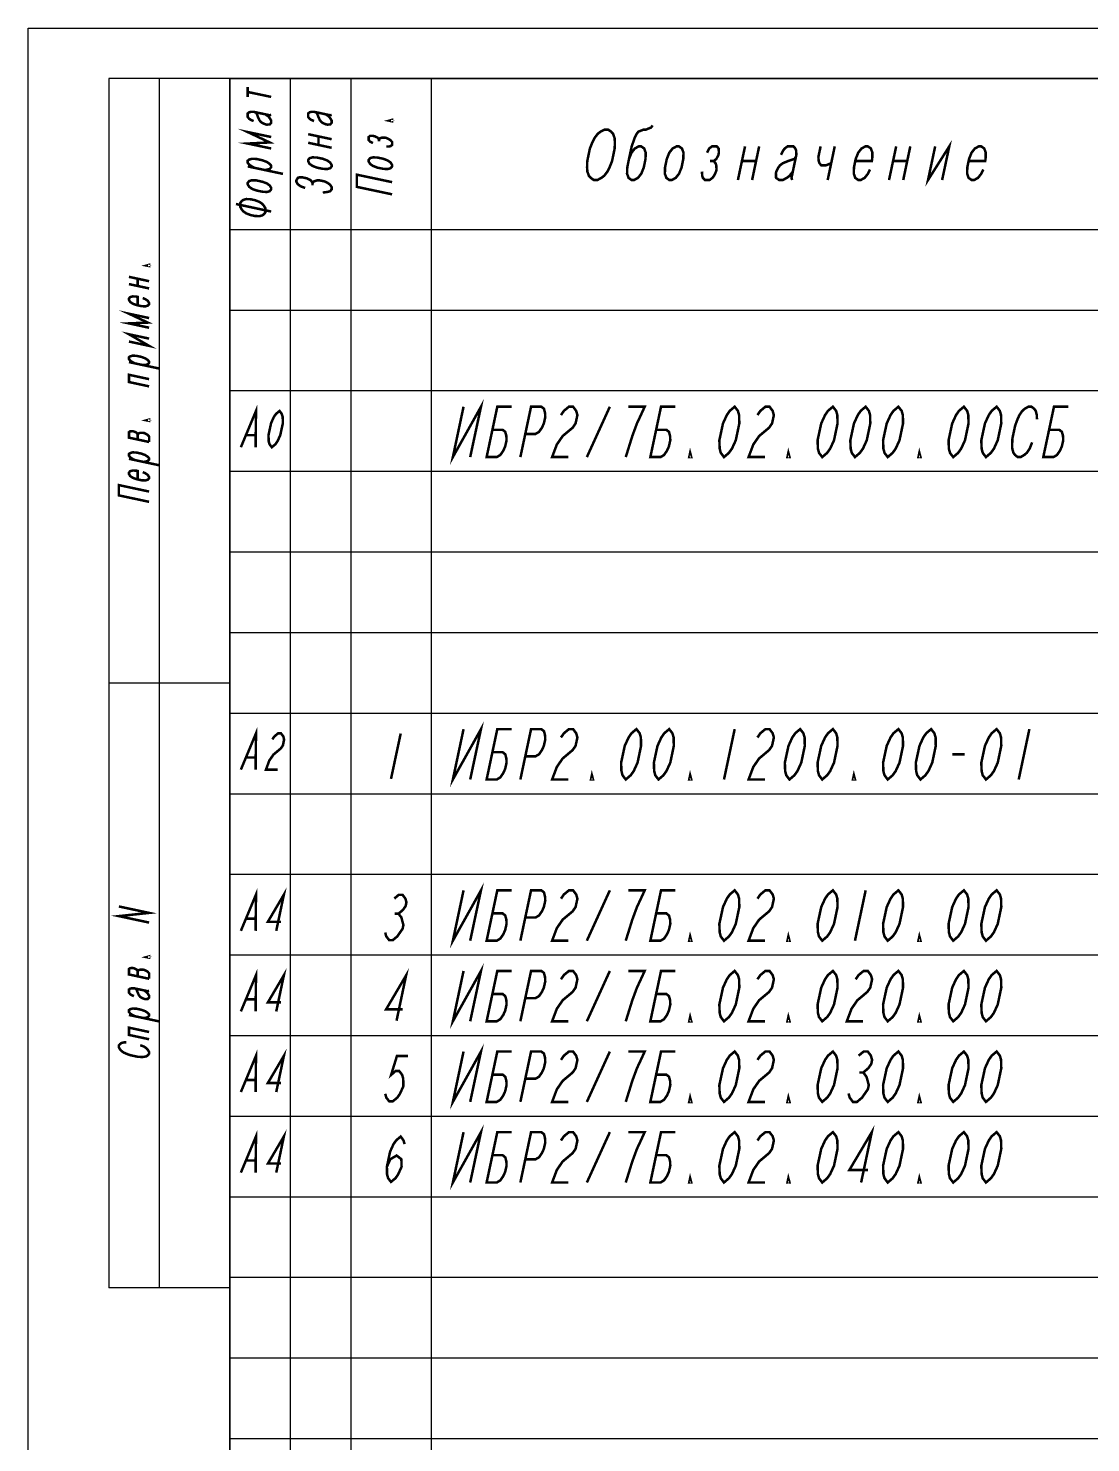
# Model space of a CAD drawing. Header units: millimetres. Extents: x 0 to 210, y 0 to 297.
# Drawn here: x 0 to 105.4, y 156.6 to 297 of the extents above; entities that cross this region are included whole.
import ezdxf

# ---------------------------------------------------------------- set-up
doc = ezdxf.new("R2010")
doc.units = ezdxf.units.MM
doc.header["$LTSCALE"] = 19.36
doc.layers.get('0').update_dxf_attribs({"linetype": 'CONTINUOUS'})

msp = doc.modelspace()

# ---------------------------------------------------------------- linework, layer by layer
at = {"color": 7, "linetype": 'Continuous'}
for p, q in [((0, 0), (0, 297)), ((0, 297), (210, 297)), ((20, 292), (8, 292)), ((8, 292), (8, 172)), ((13, 292), (13, 172)), ((20, 292), (20, 172)), ((205, 292), (20, 292)), ((20, 292), (20, 53)), ((20, 5), (20, 292)), ((20, 292), (205, 292)), ((26, 292), (26, 53)), ((32, 292), (32, 53)), ((40, 292), (40, 53)), ((205, 277), (20, 277)), ((20, 277), (20, 45)), ((205, 277), (20, 277)), ((26, 277), (26, 45)), ((32, 277), (32, 45)), ((40, 277), (40, 45)), ((205, 269), (20, 269)), ((205, 269), (20, 269)), ((205, 261), (20, 261)), ((205, 261), (20, 261)), ((205, 253), (20, 253)), ((205, 253), (20, 253)), ((205, 245), (20, 245)), ((205, 245), (20, 245)), ((205, 237), (20, 237)), ((205, 237), (20, 237)), ((20, 232), (8, 232)), ((205, 229), (20, 229)), ((205, 229), (20, 229)), ((205, 221), (20, 221)), ((205, 221), (20, 221)), ((205, 213), (20, 213)), ((205, 213), (20, 213)), ((205, 205), (20, 205)), ((205, 205), (20, 205)), ((205, 197), (20, 197)), ((205, 197), (20, 197)), ((205, 189), (20, 189)), ((205, 189), (20, 189)), ((205, 181), (20, 181)), ((205, 181), (20, 181)), ((205, 173), (20, 173)), ((205, 173), (20, 173)), ((20, 172), (8, 172)), ((205, 165), (20, 165)), ((205, 165), (20, 165)), ((205, 157), (20, 157)), ((205, 157), (20, 157))]:
    msp.add_line(p, q, dxfattribs=at)
at = {"color": 2, "linetype": 'Continuous', "const_width": 0.25}
for points in [[(21.78, 290.19), (21.78, 291.18)], [(21.78, 290.68), (24.11, 290.19)], [(22.36, 287.79), (22.07, 287.92), (21.92, 288.02), (21.78, 288.2), (21.78, 288.55), (21.92, 288.66), (22.07, 288.7), (22.36, 288.71), (23.96, 288.37), (24.11, 288.41)], [(22.5, 288.68), (22.65, 288.58), (22.8, 288.19), (22.94, 287.88), (23.09, 287.7), (23.23, 287.6), (23.53, 287.47), (23.67, 287.44), (23.96, 287.45), (24.11, 287.63), (24.11, 287.84), (23.96, 288.09), (23.82, 288.26), (23.53, 288.46)], [(28.36, 287.79), (28.07, 287.92), (27.92, 288.02), (27.78, 288.2), (27.78, 288.55), (27.92, 288.66), (28.07, 288.7), (28.36, 288.71), (29.96, 288.37), (30.11, 288.41)], [(28.5, 288.68), (28.65, 288.58), (28.8, 288.19), (28.94, 287.88), (29.09, 287.7), (29.23, 287.6), (29.53, 287.47), (29.67, 287.44), (29.96, 287.45), (30.11, 287.63), (30.11, 287.84), (29.96, 288.09), (29.82, 288.26), (29.53, 288.46)], [(36.11, 287.91), (36.11, 287.77), (35.82, 287.83), (36.11, 287.91)], [(24.11, 285.07), (21.78, 285.56), (23.96, 285.67), (21.78, 286.7), (24.11, 286.21)], [(27.78, 286.49), (30.11, 285.99)], [(28.8, 285.42), (28.8, 286.27)], [(34.21, 285.61), (33.92, 285.75), (33.78, 285.92), (33.78, 286.2), (33.92, 286.32), (34.21, 286.32), (34.36, 286.29), (34.65, 286.16), (34.8, 285.99), (34.8, 285.77)], [(55.74, 285.07), (55.48, 283.82), (55.46, 283.19), (55.49, 282.78), (55.64, 282.36), (55.83, 282.15), (56.13, 281.94), (56.48, 281.94), (56.88, 282.15), (57.16, 282.36), (57.48, 282.78), (57.69, 283.19), (57.94, 283.82), (58.2, 285.07), (58.22, 285.69), (58.19, 286.11), (58.04, 286.53), (57.85, 286.74), (57.55, 286.94), (57.2, 286.94), (56.8, 286.74), (56.52, 286.53), (56.2, 286.11), (55.99, 285.69), (55.74, 285.07)], [(59.62, 284.03), (59.87, 284.65), (60.2, 285.07), (60.59, 285.28), (60.83, 285.28), (61.13, 285.07), (61.28, 284.65), (61.26, 284.03), (61.09, 283.19), (60.84, 282.57), (60.51, 282.15), (60.12, 281.94), (59.88, 281.94), (59.58, 282.15), (59.43, 282.57), (59.45, 283.19), (59.62, 284.03), (59.89, 285.28), (60.18, 286.11), (60.39, 286.53), (60.55, 286.74), (61.06, 286.94), (61.3, 286.94), (61.81, 287.15), (61.97, 287.36)], [(27.78, 285.64), (30.11, 285.14)], [(35.53, 285.26), (35.82, 285.27), (35.96, 285.31), (36.11, 285.42), (36.11, 285.71), (35.96, 285.88), (35.82, 285.98), (35.53, 286.12), (35.38, 286.15), (35.09, 286.14), (34.94, 286.1), (34.8, 285.99)], [(63.37, 284.03), (63.62, 284.65), (63.95, 285.07), (64.34, 285.28), (64.58, 285.28), (64.88, 285.07), (65.03, 284.65), (65.01, 284.03), (64.84, 283.19), (64.59, 282.57), (64.26, 282.15), (63.87, 281.94), (63.63, 281.94), (63.33, 282.15), (63.18, 282.57), (63.2, 283.19), (63.37, 284.03)], [(67.37, 284.65), (67.58, 285.07), (67.86, 285.28), (68.33, 285.28), (68.52, 285.07), (68.54, 284.65), (68.5, 284.44), (68.29, 284.03), (68.02, 283.82), (67.66, 283.82)], [(71.14, 285.28), (70.43, 281.94)], [(72.54, 285.28), (71.84, 281.94)], [(74.71, 284.44), (74.92, 284.86), (75.08, 285.07), (75.36, 285.28), (75.94, 285.28), (76.13, 285.07), (76.21, 284.86), (76.23, 284.44), (75.75, 282.15), (75.82, 281.94)], [(78.64, 285.28), (78.42, 284.24), (78.45, 283.82), (78.52, 283.61), (78.71, 283.4), (79.18, 283.4), (79.69, 283.61)], [(80.04, 285.28), (79.34, 281.94)], [(83.54, 282.99), (83.34, 282.57), (83.01, 282.15), (82.62, 281.94), (82.38, 281.94), (82.08, 282.15), (81.93, 282.57), (81.95, 283.19), (82.12, 284.03), (82.37, 284.65), (82.7, 285.07), (83.09, 285.28), (83.33, 285.28), (83.63, 285.07), (83.78, 284.65), (83.76, 284.03), (83.72, 283.82), (82.08, 283.82)], [(86.14, 285.28), (85.43, 281.94)], [(87.54, 285.28), (86.84, 281.94)], [(90.01, 285.28), (89.3, 281.94), (91.41, 285.28), (90.7, 281.94)], [(94.79, 282.99), (94.59, 282.57), (94.26, 282.15), (93.87, 281.94), (93.63, 281.94), (93.33, 282.15), (93.18, 282.57), (93.2, 283.19), (93.37, 284.03), (93.62, 284.65), (93.95, 285.07), (94.34, 285.28), (94.58, 285.28), (94.88, 285.07), (95.03, 284.65), (95.01, 284.03), (94.97, 283.82), (93.33, 283.82)], [(22.5, 283.13), (22.21, 283.27), (21.92, 283.47), (21.78, 283.65), (21.78, 283.86), (21.92, 283.97), (22.21, 284.05), (22.65, 284.03), (23.23, 283.9), (23.67, 283.74), (23.96, 283.54), (24.11, 283.36), (24.11, 283.22), (23.96, 283.04), (23.67, 282.96), (23.38, 282.95)], [(28.65, 283.17), (28.21, 283.34), (27.92, 283.54), (27.78, 283.79), (27.78, 283.93), (27.92, 284.11), (28.21, 284.19), (28.65, 284.17), (29.23, 284.05), (29.67, 283.88), (29.96, 283.68), (30.11, 283.43), (30.11, 283.29), (29.96, 283.11), (29.67, 283.03), (29.23, 283.05), (28.65, 283.17)], [(34.65, 283.17), (34.21, 283.34), (33.92, 283.54), (33.78, 283.79), (33.78, 283.93), (33.92, 284.11), (34.21, 284.19), (34.65, 284.17), (35.23, 284.05), (35.67, 283.88), (35.96, 283.68), (36.11, 283.43), (36.11, 283.29), (35.96, 283.11), (35.67, 283.03), (35.23, 283.05), (34.65, 283.17)], [(66.86, 282.78), (66.89, 282.36), (66.96, 282.15), (67.15, 281.94), (67.62, 281.94), (67.9, 282.15), (68.06, 282.36), (68.26, 282.78), (68.31, 282.99), (68.28, 283.4), (68.21, 283.61), (68.02, 283.82)], [(70.83, 283.82), (72.23, 283.82)], [(76.19, 284.24), (76.03, 284.03), (75.4, 283.82), (74.89, 283.61), (74.61, 283.4), (74.45, 283.19), (74.24, 282.78), (74.2, 282.57), (74.22, 282.15), (74.53, 281.94), (74.88, 281.94), (75.28, 282.15), (75.56, 282.36), (75.88, 282.78)], [(85.83, 283.82), (87.23, 283.82)], [(21.78, 283.29), (25.28, 282.55)], [(27.48, 281.15), (27.05, 281.31), (26.75, 281.52), (26.61, 281.76), (26.61, 281.9), (26.75, 282.16), (26.9, 282.2), (27.19, 282.21), (27.63, 282.11), (27.92, 281.98), (28.07, 281.88), (28.21, 281.63), (28.21, 281.42)], [(36.11, 280.52), (32.61, 281.26), (32.61, 282.47), (36.11, 281.73)], [(22.65, 280.9), (22.21, 281.06), (21.92, 281.27), (21.78, 281.51), (21.78, 281.65), (21.92, 281.84), (22.21, 281.92), (22.65, 281.9), (23.23, 281.77), (23.67, 281.61), (23.96, 281.4), (24.11, 281.16), (24.11, 281.02), (23.96, 280.83), (23.67, 280.75), (23.23, 280.78), (22.65, 280.9)], [(29.23, 280.7), (29.67, 280.75), (29.96, 280.83), (30.11, 281.02), (30.11, 281.23), (29.96, 281.47), (29.67, 281.68), (29.38, 281.81), (28.94, 281.9), (28.65, 281.9), (28.36, 281.81), (28.21, 281.63)], [(20.61, 279.56), (24.11, 278.81)], [(21.05, 279.68), (21.05, 279.25), (21.19, 279.01), (21.34, 278.83), (21.63, 278.63), (22.07, 278.46), (22.5, 278.37), (22.94, 278.35), (23.23, 278.43), (23.38, 278.54), (23.53, 278.72), (23.53, 279.15), (23.38, 279.39), (23.23, 279.57), (22.94, 279.77), (22.5, 279.94), (22.07, 280.03), (21.63, 280.05), (21.34, 279.97), (21.19, 279.86), (21.05, 279.68)], [(9.99, 272.33), (11.99, 271.9)], [(11.99, 273.52), (11.99, 273.4), (11.74, 273.45), (11.99, 273.52)], [(9.99, 271.61), (11.99, 271.18)], [(10.86, 271.42), (10.86, 272.14)], [(11.36, 270.23), (11.61, 270.12), (11.86, 269.95), (11.99, 269.74), (11.99, 269.62), (11.86, 269.47), (11.61, 269.4), (11.24, 269.42), (10.74, 269.53), (10.36, 269.67), (10.11, 269.84), (9.99, 270.05), (9.99, 270.17), (10.11, 270.32), (10.36, 270.39), (10.74, 270.37), (10.86, 270.34), (10.86, 269.5)], [(11.99, 267.28), (9.99, 267.71), (11.86, 267.79), (9.99, 268.67), (11.99, 268.24)], [(9.99, 265.91), (11.99, 265.48), (9.99, 266.63), (11.99, 266.2)], [(10.61, 263.73), (10.36, 263.85), (10.11, 264.02), (9.99, 264.17), (9.99, 264.35), (10.11, 264.44), (10.36, 264.51), (10.74, 264.49), (11.24, 264.38), (11.61, 264.24), (11.86, 264.07), (11.99, 263.92), (11.99, 263.8), (11.86, 263.65), (11.61, 263.58), (11.36, 263.57)], [(9.99, 263.87), (12.99, 263.23)], [(11.99, 261.46), (9.99, 261.89), (9.99, 262.61), (11.99, 262.18)], [(43.2, 259.44), (42.14, 254.44), (44.93, 259.44), (43.86, 254.44)], [(21.1, 255.42), (22.6, 259.02), (22.56, 255.42)], [(24.17, 255.42), (23.94, 255.72), (23.86, 256.02), (23.84, 256.62), (24.1, 257.82), (24.37, 258.42), (24.58, 258.72), (24.94, 259.02), (25.16, 258.72), (25.25, 258.42), (25.27, 257.82), (25.01, 256.62), (24.74, 256.02), (24.53, 255.72), (24.17, 255.42)], [(46.06, 257.15), (47.08, 257.15), (47.34, 256.94), (47.45, 256.53), (47.47, 256.11), (47.33, 255.49), (47.14, 255.07), (46.85, 254.65), (46.5, 254.44), (45.49, 254.44), (46.55, 259.44), (47.97, 259.44)], [(49.33, 256.74), (50.34, 256.74), (50.69, 256.94), (50.98, 257.36), (51.17, 257.78), (51.31, 258.4), (51.29, 258.82), (51.18, 259.24), (50.92, 259.44), (49.9, 259.44), (48.84, 254.44)], [(52.87, 258.61), (53.16, 259.03), (53.66, 259.44), (54.07, 259.44), (54.38, 259.03), (54.5, 258.61), (54.32, 257.78), (54.03, 257.36), (53.53, 256.94), (53.04, 256.53), (52.46, 255.69), (51.99, 254.44), (53.61, 254.44)], [(55.44, 254.44), (57.72, 259.44)], [(59.3, 254.44), (59.95, 256.53), (60.41, 257.78), (60.8, 258.61), (61.18, 259.44), (59.55, 259.44)], [(62.31, 257.15), (63.33, 257.15), (63.59, 256.94), (63.7, 256.53), (63.72, 256.11), (63.58, 255.49), (63.39, 255.07), (63.1, 254.65), (62.75, 254.44), (61.74, 254.44), (62.8, 259.44), (64.22, 259.44)], [(69.05, 254.44), (68.73, 254.86), (68.62, 255.28), (68.59, 256.11), (68.95, 257.78), (69.33, 258.61), (69.62, 259.03), (70.11, 259.44), (70.43, 259.03), (70.55, 258.61), (70.57, 257.78), (70.22, 256.11), (69.84, 255.28), (69.54, 254.86), (69.05, 254.44)], [(72.37, 258.61), (72.66, 259.03), (73.16, 259.44), (73.57, 259.44), (73.88, 259.03), (74, 258.61), (73.82, 257.78), (73.53, 257.36), (73.03, 256.94), (72.54, 256.53), (71.96, 255.69), (71.49, 254.44), (73.11, 254.44)], [(78.8, 254.44), (78.48, 254.86), (78.37, 255.28), (78.34, 256.11), (78.7, 257.78), (79.08, 258.61), (79.37, 259.03), (79.86, 259.44), (80.18, 259.03), (80.3, 258.61), (80.32, 257.78), (79.97, 256.11), (79.59, 255.28), (79.29, 254.86), (78.8, 254.44)], [(82.05, 254.44), (81.73, 254.86), (81.62, 255.28), (81.59, 256.11), (81.95, 257.78), (82.33, 258.61), (82.62, 259.03), (83.11, 259.44), (83.43, 259.03), (83.55, 258.61), (83.57, 257.78), (83.22, 256.11), (82.84, 255.28), (82.54, 254.86), (82.05, 254.44)], [(85.3, 254.44), (84.98, 254.86), (84.87, 255.28), (84.84, 256.11), (85.2, 257.78), (85.58, 258.61), (85.87, 259.03), (86.36, 259.44), (86.68, 259.03), (86.8, 258.61), (86.82, 257.78), (86.47, 256.11), (86.09, 255.28), (85.79, 254.86), (85.3, 254.44)], [(91.8, 254.44), (91.48, 254.86), (91.37, 255.28), (91.34, 256.11), (91.7, 257.78), (92.08, 258.61), (92.37, 259.03), (92.86, 259.44), (93.18, 259.03), (93.3, 258.61), (93.32, 257.78), (92.97, 256.11), (92.59, 255.28), (92.29, 254.86), (91.8, 254.44)], [(95.05, 254.44), (94.73, 254.86), (94.62, 255.28), (94.59, 256.11), (94.95, 257.78), (95.33, 258.61), (95.62, 259.03), (96.11, 259.44), (96.43, 259.03), (96.55, 258.61), (96.57, 257.78), (96.22, 256.11), (95.84, 255.28), (95.54, 254.86), (95.05, 254.44)], [(100.11, 258.19), (100.1, 258.61), (99.99, 259.03), (99.83, 259.24), (99.57, 259.44), (99.26, 259.44), (98.91, 259.24), (98.66, 259.03), (98.37, 258.61), (98.18, 258.19), (97.95, 257.57), (97.68, 256.32), (97.65, 255.69), (97.66, 255.28), (97.78, 254.86), (97.94, 254.65), (98.2, 254.44), (98.5, 254.44), (98.85, 254.65), (99.1, 254.86), (99.39, 255.28), (99.63, 255.9)], [(101.31, 257.15), (102.33, 257.15), (102.59, 256.94), (102.7, 256.53), (102.72, 256.11), (102.58, 255.49), (102.39, 255.07), (102.1, 254.65), (101.75, 254.44), (100.74, 254.44), (101.8, 259.44), (103.22, 259.44)], [(11.99, 255.94), (9.99, 256.37), (9.99, 256.91), (10.11, 257), (10.36, 257.01), (10.49, 256.98), (10.74, 256.87), (10.86, 256.72), (10.86, 256.18)], [(11.99, 255.94), (11.99, 256.48), (11.86, 256.63), (11.74, 256.71), (11.49, 256.83), (11.36, 256.85), (11.11, 256.85), (10.99, 256.81), (10.86, 256.72)], [(11.99, 258.16), (11.99, 258.04), (11.74, 258.09), (11.99, 258.16)], [(21.65, 256.62), (22.52, 256.62)], [(10.61, 254.13), (10.36, 254.25), (10.11, 254.42), (9.99, 254.57), (9.99, 254.75), (10.11, 254.84), (10.36, 254.91), (10.74, 254.89), (11.24, 254.78), (11.61, 254.64), (11.86, 254.47), (11.99, 254.32), (11.99, 254.2), (11.86, 254.05), (11.61, 253.98), (11.36, 253.97)], [(9.99, 254.27), (12.99, 253.63)], [(65.8, 254.44), (65.6, 254.44), (65.69, 254.86), (65.8, 254.44)], [(75.55, 254.44), (75.35, 254.44), (75.44, 254.86), (75.55, 254.44)], [(88.55, 254.44), (88.35, 254.44), (88.44, 254.86), (88.55, 254.44)], [(11.36, 252.95), (11.61, 252.84), (11.86, 252.67), (11.99, 252.46), (11.99, 252.34), (11.86, 252.19), (11.61, 252.12), (11.24, 252.14), (10.74, 252.25), (10.36, 252.39), (10.11, 252.56), (9.99, 252.77), (9.99, 252.89), (10.11, 253.04), (10.36, 253.11), (10.74, 253.09), (10.86, 253.06), (10.86, 252.22)], [(11.99, 250), (8.99, 250.64), (8.99, 251.66), (11.99, 251.02)], [(21.1, 223.42), (22.6, 227.02), (22.56, 223.42)], [(43.2, 227.44), (42.14, 222.44), (44.93, 227.44), (43.86, 222.44)], [(46.06, 225.15), (47.08, 225.15), (47.34, 224.94), (47.45, 224.53), (47.47, 224.11), (47.33, 223.49), (47.14, 223.07), (46.85, 222.65), (46.5, 222.44), (45.49, 222.44), (46.55, 227.44), (47.97, 227.44)], [(49.33, 224.74), (50.34, 224.74), (50.69, 224.94), (50.98, 225.36), (51.17, 225.78), (51.31, 226.4), (51.29, 226.82), (51.18, 227.24), (50.92, 227.44), (49.9, 227.44), (48.84, 222.44)], [(52.87, 226.61), (53.16, 227.03), (53.66, 227.44), (54.07, 227.44), (54.38, 227.03), (54.5, 226.61), (54.32, 225.78), (54.03, 225.36), (53.53, 224.94), (53.04, 224.53), (52.46, 223.69), (51.99, 222.44), (53.61, 222.44)], [(59.3, 222.44), (58.98, 222.86), (58.87, 223.28), (58.84, 224.11), (59.2, 225.78), (59.58, 226.61), (59.87, 227.03), (60.36, 227.44), (60.68, 227.03), (60.8, 226.61), (60.82, 225.78), (60.47, 224.11), (60.09, 223.28), (59.79, 222.86), (59.3, 222.44)], [(62.55, 222.44), (62.23, 222.86), (62.12, 223.28), (62.09, 224.11), (62.45, 225.78), (62.83, 226.61), (63.12, 227.03), (63.61, 227.44), (63.93, 227.03), (64.05, 226.61), (64.07, 225.78), (63.72, 224.11), (63.34, 223.28), (63.04, 222.86), (62.55, 222.44)], [(70.11, 227.44), (69.05, 222.44)], [(72.37, 226.61), (72.66, 227.03), (73.16, 227.44), (73.57, 227.44), (73.88, 227.03), (74, 226.61), (73.82, 225.78), (73.53, 225.36), (73.03, 224.94), (72.54, 224.53), (71.96, 223.69), (71.49, 222.44), (73.11, 222.44)], [(75.55, 222.44), (75.23, 222.86), (75.12, 223.28), (75.09, 224.11), (75.45, 225.78), (75.83, 226.61), (76.12, 227.03), (76.61, 227.44), (76.93, 227.03), (77.05, 226.61), (77.07, 225.78), (76.72, 224.11), (76.34, 223.28), (76.04, 222.86), (75.55, 222.44)], [(78.8, 222.44), (78.48, 222.86), (78.37, 223.28), (78.34, 224.11), (78.7, 225.78), (79.08, 226.61), (79.37, 227.03), (79.86, 227.44), (80.18, 227.03), (80.3, 226.61), (80.32, 225.78), (79.97, 224.11), (79.59, 223.28), (79.29, 222.86), (78.8, 222.44)], [(85.3, 222.44), (84.98, 222.86), (84.87, 223.28), (84.84, 224.11), (85.2, 225.78), (85.58, 226.61), (85.87, 227.03), (86.36, 227.44), (86.68, 227.03), (86.8, 226.61), (86.82, 225.78), (86.47, 224.11), (86.09, 223.28), (85.79, 222.86), (85.3, 222.44)], [(88.55, 222.44), (88.23, 222.86), (88.12, 223.28), (88.09, 224.11), (88.45, 225.78), (88.83, 226.61), (89.12, 227.03), (89.61, 227.44), (89.93, 227.03), (90.05, 226.61), (90.07, 225.78), (89.72, 224.11), (89.34, 223.28), (89.04, 222.86), (88.55, 222.44)], [(95.05, 222.44), (94.73, 222.86), (94.62, 223.28), (94.59, 224.11), (94.95, 225.78), (95.33, 226.61), (95.62, 227.03), (96.11, 227.44), (96.43, 227.03), (96.55, 226.61), (96.57, 225.78), (96.22, 224.11), (95.84, 223.28), (95.54, 222.86), (95.05, 222.44)], [(99.36, 227.44), (98.3, 222.44)], [(24.22, 226.42), (24.43, 226.72), (24.79, 227.02), (25.08, 227.02), (25.31, 226.72), (25.39, 226.42), (25.27, 225.82), (25.06, 225.52), (24.7, 225.22), (24.34, 224.92), (23.92, 224.32), (23.59, 223.42), (24.75, 223.42)], [(36.96, 227), (36, 222.5)], [(21.65, 224.62), (22.52, 224.62)], [(91.72, 224.94), (92.94, 224.94)], [(56.05, 222.44), (55.85, 222.44), (55.94, 222.86), (56.05, 222.44)], [(65.8, 222.44), (65.6, 222.44), (65.69, 222.86), (65.8, 222.44)], [(82.05, 222.44), (81.85, 222.44), (81.94, 222.86), (82.05, 222.44)], [(43.2, 211.44), (42.14, 206.44), (44.93, 211.44), (43.86, 206.44)], [(21.1, 207.42), (22.6, 211.02), (22.56, 207.42)], [(24.61, 207.42), (25.37, 211.02), (23.78, 208.32), (25.09, 208.32)], [(36.33, 210.62), (36.77, 211), (37.14, 211), (37.43, 210.62), (37.53, 210.25), (37.45, 209.87), (37.19, 209.5), (36.74, 209.12), (37.03, 208.75), (37.13, 208.37), (37.23, 208), (37.15, 207.62), (36.89, 207.25), (36.63, 206.87), (36.18, 206.5), (35.82, 206.5), (35.53, 206.87), (35.43, 207.25)], [(46.06, 209.15), (47.08, 209.15), (47.34, 208.94), (47.45, 208.53), (47.47, 208.11), (47.33, 207.49), (47.14, 207.07), (46.85, 206.65), (46.5, 206.44), (45.49, 206.44), (46.55, 211.44), (47.97, 211.44)], [(49.33, 208.74), (50.34, 208.74), (50.69, 208.94), (50.98, 209.36), (51.17, 209.78), (51.31, 210.4), (51.29, 210.82), (51.18, 211.24), (50.92, 211.44), (49.9, 211.44), (48.84, 206.44)], [(52.87, 210.61), (53.16, 211.03), (53.66, 211.44), (54.07, 211.44), (54.38, 211.03), (54.5, 210.61), (54.32, 209.78), (54.03, 209.36), (53.53, 208.94), (53.04, 208.53), (52.46, 207.69), (51.99, 206.44), (53.61, 206.44)], [(55.44, 206.44), (57.72, 211.44)], [(59.3, 206.44), (59.95, 208.53), (60.41, 209.78), (60.8, 210.61), (61.18, 211.44), (59.55, 211.44)], [(62.31, 209.15), (63.33, 209.15), (63.59, 208.94), (63.7, 208.53), (63.72, 208.11), (63.58, 207.49), (63.39, 207.07), (63.1, 206.65), (62.75, 206.44), (61.74, 206.44), (62.8, 211.44), (64.22, 211.44)], [(69.05, 206.44), (68.73, 206.86), (68.62, 207.28), (68.59, 208.11), (68.95, 209.78), (69.33, 210.61), (69.62, 211.03), (70.11, 211.44), (70.43, 211.03), (70.55, 210.61), (70.57, 209.78), (70.22, 208.11), (69.84, 207.28), (69.54, 206.86), (69.05, 206.44)], [(72.37, 210.61), (72.66, 211.03), (73.16, 211.44), (73.57, 211.44), (73.88, 211.03), (74, 210.61), (73.82, 209.78), (73.53, 209.36), (73.03, 208.94), (72.54, 208.53), (71.96, 207.69), (71.49, 206.44), (73.11, 206.44)], [(78.8, 206.44), (78.48, 206.86), (78.37, 207.28), (78.34, 208.11), (78.7, 209.78), (79.08, 210.61), (79.37, 211.03), (79.86, 211.44), (80.18, 211.03), (80.3, 210.61), (80.32, 209.78), (79.97, 208.11), (79.59, 207.28), (79.29, 206.86), (78.8, 206.44)], [(83.11, 211.44), (82.05, 206.44)], [(85.3, 206.44), (84.98, 206.86), (84.87, 207.28), (84.84, 208.11), (85.2, 209.78), (85.58, 210.61), (85.87, 211.03), (86.36, 211.44), (86.68, 211.03), (86.8, 210.61), (86.82, 209.78), (86.47, 208.11), (86.09, 207.28), (85.79, 206.86), (85.3, 206.44)], [(91.8, 206.44), (91.48, 206.86), (91.37, 207.28), (91.34, 208.11), (91.7, 209.78), (92.08, 210.61), (92.37, 211.03), (92.86, 211.44), (93.18, 211.03), (93.3, 210.61), (93.32, 209.78), (92.97, 208.11), (92.59, 207.28), (92.29, 206.86), (91.8, 206.44)], [(95.05, 206.44), (94.73, 206.86), (94.62, 207.28), (94.59, 208.11), (94.95, 209.78), (95.33, 210.61), (95.62, 211.03), (96.11, 211.44), (96.43, 211.03), (96.55, 210.61), (96.57, 209.78), (96.22, 208.11), (95.84, 207.28), (95.54, 206.86), (95.05, 206.44)], [(11.99, 208.24), (8.99, 208.88), (11.99, 209.2), (8.99, 209.84)], [(36.38, 209.12), (36.74, 209.12)], [(21.65, 208.62), (22.52, 208.62)], [(65.8, 206.44), (65.6, 206.44), (65.69, 206.86), (65.8, 206.44)], [(75.55, 206.44), (75.35, 206.44), (75.44, 206.86), (75.55, 206.44)], [(88.55, 206.44), (88.35, 206.44), (88.44, 206.86), (88.55, 206.44)], [(11.99, 204.88), (11.99, 204.76), (11.74, 204.81), (11.99, 204.88)], [(11.99, 202.66), (9.99, 203.09), (9.99, 203.63), (10.11, 203.72), (10.36, 203.73), (10.49, 203.7), (10.74, 203.59), (10.86, 203.44), (10.86, 202.9)], [(11.99, 202.66), (11.99, 203.2), (11.86, 203.35), (11.74, 203.43), (11.49, 203.55), (11.36, 203.57), (11.11, 203.57), (10.99, 203.53), (10.86, 203.44)], [(21.1, 199.42), (22.6, 203.02), (22.56, 199.42)], [(24.61, 199.42), (25.37, 203.02), (23.78, 200.32), (25.09, 200.32)], [(36.55, 198.5), (37.5, 203), (35.51, 199.62), (37.15, 199.62)], [(43.2, 203.44), (42.14, 198.44), (44.93, 203.44), (43.86, 198.44)], [(46.06, 201.15), (47.08, 201.15), (47.34, 200.94), (47.45, 200.53), (47.47, 200.11), (47.33, 199.49), (47.14, 199.07), (46.85, 198.65), (46.5, 198.44), (45.49, 198.44), (46.55, 203.44), (47.97, 203.44)], [(49.33, 200.74), (50.34, 200.74), (50.69, 200.94), (50.98, 201.36), (51.17, 201.78), (51.31, 202.4), (51.29, 202.82), (51.18, 203.24), (50.92, 203.44), (49.9, 203.44), (48.84, 198.44)], [(52.87, 202.61), (53.16, 203.03), (53.66, 203.44), (54.07, 203.44), (54.38, 203.03), (54.5, 202.61), (54.32, 201.78), (54.03, 201.36), (53.53, 200.94), (53.04, 200.53), (52.46, 199.69), (51.99, 198.44), (53.61, 198.44)], [(55.44, 198.44), (57.72, 203.44)], [(59.3, 198.44), (59.95, 200.53), (60.41, 201.78), (60.8, 202.61), (61.18, 203.44), (59.55, 203.44)], [(62.31, 201.15), (63.33, 201.15), (63.59, 200.94), (63.7, 200.53), (63.72, 200.11), (63.58, 199.49), (63.39, 199.07), (63.1, 198.65), (62.75, 198.44), (61.74, 198.44), (62.8, 203.44), (64.22, 203.44)], [(69.05, 198.44), (68.73, 198.86), (68.62, 199.28), (68.59, 200.11), (68.95, 201.78), (69.33, 202.61), (69.62, 203.03), (70.11, 203.44), (70.43, 203.03), (70.55, 202.61), (70.57, 201.78), (70.22, 200.11), (69.84, 199.28), (69.54, 198.86), (69.05, 198.44)], [(72.37, 202.61), (72.66, 203.03), (73.16, 203.44), (73.57, 203.44), (73.88, 203.03), (74, 202.61), (73.82, 201.78), (73.53, 201.36), (73.03, 200.94), (72.54, 200.53), (71.96, 199.69), (71.49, 198.44), (73.11, 198.44)], [(78.8, 198.44), (78.48, 198.86), (78.37, 199.28), (78.34, 200.11), (78.7, 201.78), (79.08, 202.61), (79.37, 203.03), (79.86, 203.44), (80.18, 203.03), (80.3, 202.61), (80.32, 201.78), (79.97, 200.11), (79.59, 199.28), (79.29, 198.86), (78.8, 198.44)], [(82.12, 202.61), (82.41, 203.03), (82.91, 203.44), (83.32, 203.44), (83.63, 203.03), (83.75, 202.61), (83.57, 201.78), (83.28, 201.36), (82.78, 200.94), (82.29, 200.53), (81.71, 199.69), (81.24, 198.44), (82.86, 198.44)], [(85.3, 198.44), (84.98, 198.86), (84.87, 199.28), (84.84, 200.11), (85.2, 201.78), (85.58, 202.61), (85.87, 203.03), (86.36, 203.44), (86.68, 203.03), (86.8, 202.61), (86.82, 201.78), (86.47, 200.11), (86.09, 199.28), (85.79, 198.86), (85.3, 198.44)], [(91.8, 198.44), (91.48, 198.86), (91.37, 199.28), (91.34, 200.11), (91.7, 201.78), (92.08, 202.61), (92.37, 203.03), (92.86, 203.44), (93.18, 203.03), (93.3, 202.61), (93.32, 201.78), (92.97, 200.11), (92.59, 199.28), (92.29, 198.86), (91.8, 198.44)], [(95.05, 198.44), (94.73, 198.86), (94.62, 199.28), (94.59, 200.11), (94.95, 201.78), (95.33, 202.61), (95.62, 203.03), (96.11, 203.44), (96.43, 203.03), (96.55, 202.61), (96.57, 201.78), (96.22, 200.11), (95.84, 199.28), (95.54, 198.86), (95.05, 198.44)], [(10.49, 200.94), (10.24, 201.05), (10.11, 201.14), (9.99, 201.29), (9.99, 201.59), (10.11, 201.68), (10.24, 201.71), (10.49, 201.72), (11.86, 201.43), (11.99, 201.46)], [(10.61, 201.69), (10.74, 201.61), (10.86, 201.28), (10.99, 201.01), (11.11, 200.87), (11.24, 200.78), (11.49, 200.67), (11.61, 200.64), (11.86, 200.65), (11.99, 200.8), (11.99, 200.98), (11.86, 201.19), (11.74, 201.33), (11.49, 201.51)], [(10.61, 198.93), (10.36, 199.05), (10.11, 199.22), (9.99, 199.37), (9.99, 199.55), (10.11, 199.64), (10.36, 199.71), (10.74, 199.69), (11.24, 199.58), (11.61, 199.44), (11.86, 199.27), (11.99, 199.12), (11.99, 199), (11.86, 198.85), (11.61, 198.78), (11.36, 198.77)], [(21.65, 200.62), (22.52, 200.62)], [(65.8, 198.44), (65.6, 198.44), (65.69, 198.86), (65.8, 198.44)], [(75.55, 198.44), (75.35, 198.44), (75.44, 198.86), (75.55, 198.44)], [(88.55, 198.44), (88.35, 198.44), (88.44, 198.86), (88.55, 198.44)], [(9.99, 199.07), (12.99, 198.43)], [(11.99, 196.66), (9.99, 197.09), (9.99, 197.81), (11.99, 197.38)], [(9.74, 196.36), (9.49, 196.35), (9.24, 196.28), (9.11, 196.19), (8.99, 196.04), (8.99, 195.86), (9.11, 195.65), (9.24, 195.5), (9.49, 195.33), (9.74, 195.22), (10.11, 195.08), (10.86, 194.92), (11.24, 194.9), (11.49, 194.91), (11.74, 194.97), (11.86, 195.07), (11.99, 195.22), (11.99, 195.4), (11.86, 195.61), (11.74, 195.75), (11.49, 195.93), (11.11, 196.07)], [(21.1, 191.42), (22.6, 195.02), (22.56, 191.42)], [(24.61, 191.42), (25.37, 195.02), (23.78, 192.32), (25.09, 192.32)], [(43.2, 195.44), (42.14, 190.44), (44.93, 195.44), (43.86, 190.44)], [(46.06, 193.15), (47.08, 193.15), (47.34, 192.94), (47.45, 192.53), (47.47, 192.11), (47.33, 191.49), (47.14, 191.07), (46.85, 190.65), (46.5, 190.44), (45.49, 190.44), (46.55, 195.44), (47.97, 195.44)], [(49.33, 192.74), (50.34, 192.74), (50.69, 192.94), (50.98, 193.36), (51.17, 193.78), (51.31, 194.4), (51.29, 194.82), (51.18, 195.24), (50.92, 195.44), (49.9, 195.44), (48.84, 190.44)], [(52.87, 194.61), (53.16, 195.03), (53.66, 195.44), (54.07, 195.44), (54.38, 195.03), (54.5, 194.61), (54.32, 193.78), (54.03, 193.36), (53.53, 192.94), (53.04, 192.53), (52.46, 191.69), (51.99, 190.44), (53.61, 190.44)], [(55.44, 190.44), (57.72, 195.44)], [(59.3, 190.44), (59.95, 192.53), (60.41, 193.78), (60.8, 194.61), (61.18, 195.44), (59.55, 195.44)], [(62.31, 193.15), (63.33, 193.15), (63.59, 192.94), (63.7, 192.53), (63.72, 192.11), (63.58, 191.49), (63.39, 191.07), (63.1, 190.65), (62.75, 190.44), (61.74, 190.44), (62.8, 195.44), (64.22, 195.44)], [(69.05, 190.44), (68.73, 190.86), (68.62, 191.28), (68.59, 192.11), (68.95, 193.78), (69.33, 194.61), (69.62, 195.03), (70.11, 195.44), (70.43, 195.03), (70.55, 194.61), (70.57, 193.78), (70.22, 192.11), (69.84, 191.28), (69.54, 190.86), (69.05, 190.44)], [(72.37, 194.61), (72.66, 195.03), (73.16, 195.44), (73.57, 195.44), (73.88, 195.03), (74, 194.61), (73.82, 193.78), (73.53, 193.36), (73.03, 192.94), (72.54, 192.53), (71.96, 191.69), (71.49, 190.44), (73.11, 190.44)], [(78.8, 190.44), (78.48, 190.86), (78.37, 191.28), (78.34, 192.11), (78.7, 193.78), (79.08, 194.61), (79.37, 195.03), (79.86, 195.44), (80.18, 195.03), (80.3, 194.61), (80.32, 193.78), (79.97, 192.11), (79.59, 191.28), (79.29, 190.86), (78.8, 190.44)], [(82.41, 195.03), (82.91, 195.44), (83.32, 195.44), (83.63, 195.03), (83.75, 194.61), (83.66, 194.19), (83.37, 193.78), (82.87, 193.36), (83.19, 192.94), (83.31, 192.53), (83.42, 192.11), (83.33, 191.69), (83.04, 191.28), (82.75, 190.86), (82.25, 190.44), (81.85, 190.44), (81.53, 190.86), (81.41, 191.28)], [(85.3, 190.44), (84.98, 190.86), (84.87, 191.28), (84.84, 192.11), (85.2, 193.78), (85.58, 194.61), (85.87, 195.03), (86.36, 195.44), (86.68, 195.03), (86.8, 194.61), (86.82, 193.78), (86.47, 192.11), (86.09, 191.28), (85.79, 190.86), (85.3, 190.44)], [(91.8, 190.44), (91.48, 190.86), (91.37, 191.28), (91.34, 192.11), (91.7, 193.78), (92.08, 194.61), (92.37, 195.03), (92.86, 195.44), (93.18, 195.03), (93.3, 194.61), (93.32, 193.78), (92.97, 192.11), (92.59, 191.28), (92.29, 190.86), (91.8, 190.44)], [(95.05, 190.44), (94.73, 190.86), (94.62, 191.28), (94.59, 192.11), (94.95, 193.78), (95.33, 194.61), (95.62, 195.03), (96.11, 195.44), (96.43, 195.03), (96.55, 194.61), (96.57, 193.78), (96.22, 192.11), (95.84, 191.28), (95.54, 190.86), (95.05, 190.44)], [(37.69, 195), (36.59, 195), (36.01, 193.12), (36.45, 193.5), (36.82, 193.5), (37.11, 193.12), (37.21, 192.75), (37.23, 192), (36.89, 191.25), (36.63, 190.87), (36.18, 190.5), (35.82, 190.5), (35.53, 190.87), (35.43, 191.25)], [(21.65, 192.62), (22.52, 192.62)], [(82.47, 193.36), (82.87, 193.36)], [(65.8, 190.44), (65.6, 190.44), (65.69, 190.86), (65.8, 190.44)], [(75.55, 190.44), (75.35, 190.44), (75.44, 190.86), (75.55, 190.44)], [(88.55, 190.44), (88.35, 190.44), (88.44, 190.86), (88.55, 190.44)], [(43.2, 187.44), (42.14, 182.44), (44.93, 187.44), (43.86, 182.44)], [(82.66, 182.44), (83.72, 187.44), (81.5, 183.69), (83.33, 183.69)], [(21.1, 183.42), (22.6, 187.02), (22.56, 183.42)], [(24.61, 183.42), (25.37, 187.02), (23.78, 184.32), (25.09, 184.32)], [(35.59, 184), (35.93, 184.75), (36.56, 185.12), (37.03, 184.75), (37.05, 184), (36.71, 183.25), (36.45, 182.87), (36, 182.5), (35.71, 182.87), (35.61, 183.25), (35.59, 184), (35.91, 185.5), (36.25, 186.25), (36.51, 186.62), (36.96, 187), (37.24, 186.62), (37.35, 186.25)], [(46.06, 185.15), (47.08, 185.15), (47.34, 184.94), (47.45, 184.53), (47.47, 184.11), (47.33, 183.49), (47.14, 183.07), (46.85, 182.65), (46.5, 182.44), (45.49, 182.44), (46.55, 187.44), (47.97, 187.44)], [(49.33, 184.74), (50.34, 184.74), (50.69, 184.94), (50.98, 185.36), (51.17, 185.78), (51.31, 186.4), (51.29, 186.82), (51.18, 187.24), (50.92, 187.44), (49.9, 187.44), (48.84, 182.44)], [(52.87, 186.61), (53.16, 187.03), (53.66, 187.44), (54.07, 187.44), (54.38, 187.03), (54.5, 186.61), (54.32, 185.78), (54.03, 185.36), (53.53, 184.94), (53.04, 184.53), (52.46, 183.69), (51.99, 182.44), (53.61, 182.44)], [(55.44, 182.44), (57.72, 187.44)], [(59.3, 182.44), (59.95, 184.53), (60.41, 185.78), (60.8, 186.61), (61.18, 187.44), (59.55, 187.44)], [(62.31, 185.15), (63.33, 185.15), (63.59, 184.94), (63.7, 184.53), (63.72, 184.11), (63.58, 183.49), (63.39, 183.07), (63.1, 182.65), (62.75, 182.44), (61.74, 182.44), (62.8, 187.44), (64.22, 187.44)], [(69.05, 182.44), (68.73, 182.86), (68.62, 183.28), (68.59, 184.11), (68.95, 185.78), (69.33, 186.61), (69.62, 187.03), (70.11, 187.44), (70.43, 187.03), (70.55, 186.61), (70.57, 185.78), (70.22, 184.11), (69.84, 183.28), (69.54, 182.86), (69.05, 182.44)], [(72.37, 186.61), (72.66, 187.03), (73.16, 187.44), (73.57, 187.44), (73.88, 187.03), (74, 186.61), (73.82, 185.78), (73.53, 185.36), (73.03, 184.94), (72.54, 184.53), (71.96, 183.69), (71.49, 182.44), (73.11, 182.44)], [(78.8, 182.44), (78.48, 182.86), (78.37, 183.28), (78.34, 184.11), (78.7, 185.78), (79.08, 186.61), (79.37, 187.03), (79.86, 187.44), (80.18, 187.03), (80.3, 186.61), (80.32, 185.78), (79.97, 184.11), (79.59, 183.28), (79.29, 182.86), (78.8, 182.44)], [(85.3, 182.44), (84.98, 182.86), (84.87, 183.28), (84.84, 184.11), (85.2, 185.78), (85.58, 186.61), (85.87, 187.03), (86.36, 187.44), (86.68, 187.03), (86.8, 186.61), (86.82, 185.78), (86.47, 184.11), (86.09, 183.28), (85.79, 182.86), (85.3, 182.44)], [(91.8, 182.44), (91.48, 182.86), (91.37, 183.28), (91.34, 184.11), (91.7, 185.78), (92.08, 186.61), (92.37, 187.03), (92.86, 187.44), (93.18, 187.03), (93.3, 186.61), (93.32, 185.78), (92.97, 184.11), (92.59, 183.28), (92.29, 182.86), (91.8, 182.44)], [(95.05, 182.44), (94.73, 182.86), (94.62, 183.28), (94.59, 184.11), (94.95, 185.78), (95.33, 186.61), (95.62, 187.03), (96.11, 187.44), (96.43, 187.03), (96.55, 186.61), (96.57, 185.78), (96.22, 184.11), (95.84, 183.28), (95.54, 182.86), (95.05, 182.44)], [(21.65, 184.62), (22.52, 184.62)], [(65.8, 182.44), (65.6, 182.44), (65.69, 182.86), (65.8, 182.44)], [(75.55, 182.44), (75.35, 182.44), (75.44, 182.86), (75.55, 182.44)], [(88.55, 182.44), (88.35, 182.44), (88.44, 182.86), (88.55, 182.44)]]:
    msp.add_lwpolyline(points, dxfattribs=at)

doc.saveas('drawing.dxf')
